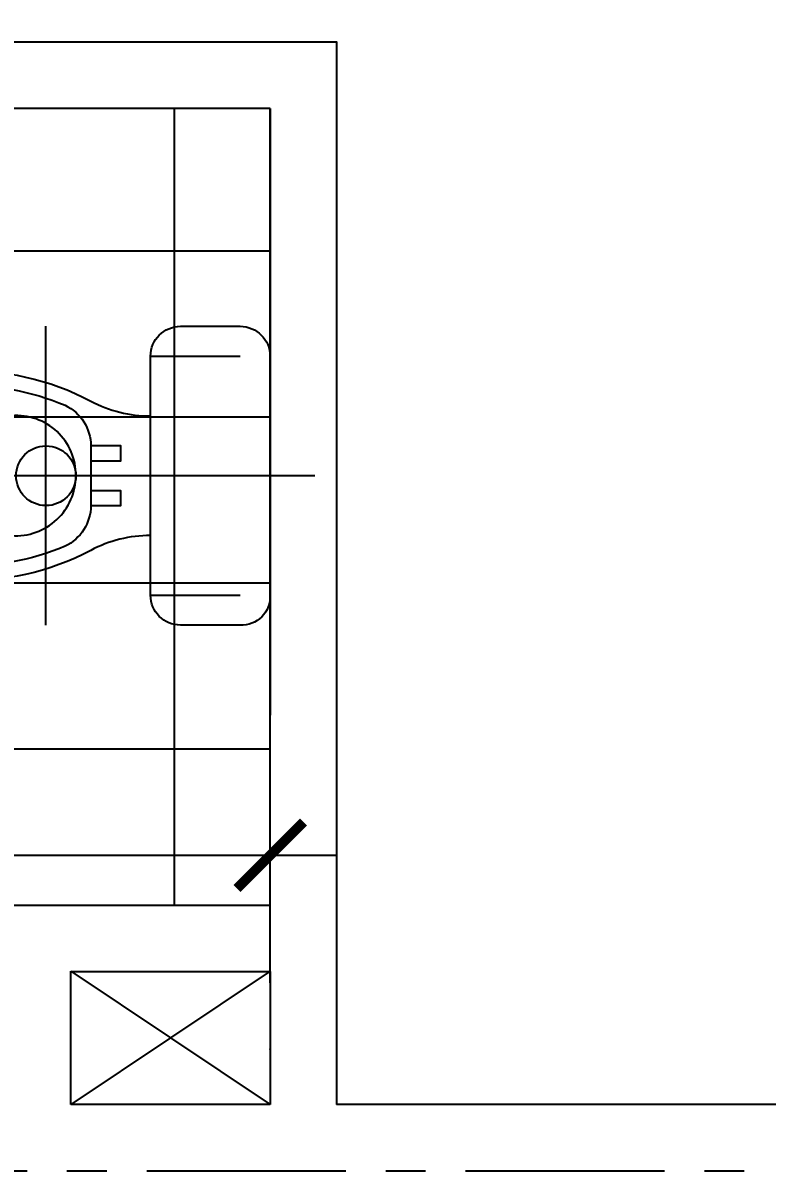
# Model space of a CAD drawing. Header units: inches. Extents: x -844707 to -690155, y -211546 to -175871.
# Drawn here: x -751753 to -750633, y -187413 to -185684 of the extents above; entities that cross this region are included whole.
import ezdxf

# ---------------------------------------------------------------- set-up
doc = ezdxf.new("R2010")
doc.units = ezdxf.units.IN
doc.header["$LTSCALE"] = 48
doc.header["$MEASUREMENT"] = 0
doc.linetypes.add('CENTER', pattern=[2, 1.25, -0.25, 0.25, -0.25])
for name, color, linetype in [('DWGSHARE.com-1HATCHCO-DWGSHARE.com', 8, 'Continuous'), ('DWGSHARE.com-DIM-DWGSHARE.com', 251, 'Continuous'), ('DWGSHARE.com-HATCH-DWGSHARE.com', 8, 'Continuous'), ('DWGSHARE.com-TBI-DWGSHARE.com', 7, 'Continuous'), ('DWGSHARE.com-truc-DWGSHARE.com', 250, 'CENTER'), ('DWGSHARE.com-TUONG-DWGSHARE.com', 7, 'Continuous')]:
    doc.layers.add(name, color=color, linetype=linetype)
doc.layers.add('DWGSHARE.com-DefPoints-DWGSHARE.com', color=7, linetype='Continuous', plot=False)
doc.styles.add('VNI-AVO', font='')
doc.styles.get('VNI-AVO').set_extended_font_data('VNI-Avo')
doc.dimstyles.new('tl1-100', dxfattribs={"dimtxt": 200, "dimasz": 100, "dimexe": 100, "dimexo": 100, "dimgap": 50, "dimtad": 1, "dimdec": 0, "dimzin": 0, "dimdsep": 46, "dimtxsty": 'VNI-AVO', "dimblk": 'ARCHTICK', "dimcen": 1, "dimdle": 100, "dimclrd": 256, "dimclre": 256, "dimclrt": 2, "dimadec": 0, "dimazin": 0, "dimtfac": 1, "dimtdec": 0, "dimtix": 1, "dimtofl": 0, "dimtmove": 2, "dimatfit": 3, "dimldrblk": 'ARCHTICK', "dimfxl": 1, "dimtolj": 2, "dimtzin": 0, "dimarcsym": 0})

# ---------------------------------------------------------------- blocks, each defined once
blk = doc.blocks.new('A$C60FA756C')
at = {"layer": 'DWGSHARE.com-1HATCHCO-DWGSHARE.com', "ltscale": 50}
for p, q in [((5715.000011090777, 20002.49931595157), (5715.000011090777, -0.0006840484245913103)), ((1143.000011090777, 13715.99931595157), (1143.000011090777, 17144.99931595158)), ((10287.00001109078, 13715.99931595157), (10287.00001109078, 17144.99931595158)), ((11430.00001109078, 9715.499315951574), (1.109077711589634e-05, 9715.499315951574))]:
    blk.add_line(p, q, dxfattribs=at)
for points in [[(1143.000011104453, 18287.9993159671), (10287.00001110445, 18287.9993159671, -0.4470270600205486), (11430.00001110445, 17144.9993159671), (11430.00001110445, 14858.9993159671, -0.4142135623730953), (10287.00001110445, 13715.9993159671), (1143.000011104453, 13715.9993159671, -0.4142135623730952), (1.110445300582796e-05, 14858.9993159671), (1.110445300582796e-05, 17144.9993159671, -0.4142135623730958)], [(5715.000011103344, 2863.997152574186, -0.3269101614394062), (2284.003288770677, 6341.410060187065, -0.1128842830846489), (3020.56571188755, 10445.26768004821, -0.2905670897575529), (4572.000011104084, 11429.9993159671), (6858.000011104453, 11429.9993159671, -0.2905670897575529), (8409.434310328008, 10445.26768003528, -0.1128842830847401), (9145.99673343786, 6341.410060187065, -0.3269101614397901)]]:
    blk.add_lwpolyline(points, format="xyb", close=True, dxfattribs=at)
for points in [[(8001.000011104453, 13715.9993159671, 0.1231056256176605), (8572.500011104452, 11429.9993159671, -0.1351714164263606), (9715.500011104452, 6286.499315967099, -0.3340491846736741), (5715.000011104453, 2285.999315967099, -0.3340491846736741), (1714.500011104453, 6286.499315967099, -0.1351714164263607), (2857.500011104453, 11429.9993159671, 0.1231056256176606), (3429.000011104453, 13715.9993159671)], [(5715.000011104453, 5714.999315967099), (5715.000011104453, 5714.999315967099, 0.127839783921757), (7368.021527735749, 6600.142179991522, 0.2059804434654168), (8006.872650981016, 8403.98624597907, 0.433237376446136), (5715.000011104453, 10858.4993159671, 0.441590317444477), (3423.12737122752, 8403.986245979439, 0.2059804434644749), (4061.978494478701, 6600.142179981173, 0.1278397839179961), (5715.000011104453, 5714.999315967099)]]:
    blk.add_lwpolyline(points, format="xyb", dxfattribs=at)
for points in [[(5143.500011104453, 11429.9993159671), (5143.500011104453, 12572.9993159671), (4572.000011104453, 12572.9993159671), (4572.000011104453, 11429.9993159671)], [(6858.000011104453, 11429.9993159671), (6858.000011104453, 12572.9993159671), (6286.500011104453, 12572.9993159671), (6286.500011104453, 11429.9993159671)]]:
    blk.add_lwpolyline(points, dxfattribs=at)
blk.add_circle((5715.000011090777, 9715.499315951574), 1143, dxfattribs=at)
blk = doc.blocks.new('XIBET1')
at = {"layer": 'DWGSHARE.com-1HATCHCO-DWGSHARE.com', "ltscale": 50}
blk.add_blockref('A$C60FA756C', (-5715.000011104453, -18287.9993159671), dxfattribs=at)
blk = doc.blocks.new('_ArchTick')
at = {"color": 0, "linetype": 'ByBlock', "const_width": 0.15}
blk.add_lwpolyline([(-0.5, -0.5), (0.5, 0.5)], dxfattribs=at)
blk = doc.blocks.new('*D633')
at = {"layer": 'DWGSHARE.com-DefPoints-DWGSHARE.com', "color": 0, "transparency": 16777216}
for p in [(-751280.9897201306, -185497.8482716992), (-752581.1618932809, -185713.0686435668), (-751280.9897201306, -185713.0686435668)]:
    blk.add_point(p, dxfattribs=at)
at = {"layer": 'DWGSHARE.com-DIM-DWGSHARE.com', "lineweight": -2, "transparency": 16777216}
for p, q in [((-752581.1618932809, -185613.0686435668), (-752581.1618932809, -185397.8482716992)), ((-751280.9897201306, -185613.0686435668), (-751280.9897201306, -185397.8482716992)), ((-752681.1618932809, -185497.8482716992), (-751180.9897201306, -185497.8482716992))]:
    blk.add_line(p, q, dxfattribs=at)
at = {"layer": 'DWGSHARE.com-DIM-DWGSHARE.com', "lineweight": -2, "transparency": 16777216, "xscale": 100, "yscale": 100, "zscale": 100, "rotation": 180}
blk.add_blockref('_ArchTick', (-752581.1618932809, -185497.8482716992), dxfattribs=at)
at = {"layer": 'DWGSHARE.com-DIM-DWGSHARE.com', "lineweight": -2, "transparency": 16777216, "xscale": 100, "yscale": 100, "zscale": 100}
blk.add_blockref('_ArchTick', (-751280.9897201306, -185497.8482716992), dxfattribs=at)
at = {"layer": 'DWGSHARE.com-DIM-DWGSHARE.com', "color": 2, "transparency": 16777216, "insert": (-751931.0758067057, -185344.3347581856), "char_height": 200, "attachment_point": 5, "style": 'VNI-AVO'}
blk.add_mtext('\\A2;1300', dxfattribs=at)
blk = doc.blocks.new('*D634')
at = {"layer": 'DWGSHARE.com-DefPoints-DWGSHARE.com', "color": 0, "transparency": 16777216}
for p in [(-748430.6233861882, -185497.8482716992), (-751280.9897201306, -185713.0686435668), (-748430.6233861882, -185798.6324666336)]:
    blk.add_point(p, dxfattribs=at)
at = {"layer": 'DWGSHARE.com-DIM-DWGSHARE.com', "lineweight": -2, "transparency": 16777216}
for p, q in [((-751280.9897201306, -185613.0686435668), (-751280.9897201306, -185397.8482716992)), ((-748430.6233861882, -185698.6324666336), (-748430.6233861882, -185397.8482716992)), ((-751380.9897201306, -185497.8482716992), (-748330.6233861882, -185497.8482716992))]:
    blk.add_line(p, q, dxfattribs=at)
at = {"layer": 'DWGSHARE.com-DIM-DWGSHARE.com', "lineweight": -2, "transparency": 16777216, "xscale": 100, "yscale": 100, "zscale": 100, "rotation": 180}
blk.add_blockref('_ArchTick', (-751280.9897201306, -185497.8482716992), dxfattribs=at)
at = {"layer": 'DWGSHARE.com-DIM-DWGSHARE.com', "lineweight": -2, "transparency": 16777216, "xscale": 100, "yscale": 100, "zscale": 100}
blk.add_blockref('_ArchTick', (-748430.6233861882, -185497.8482716992), dxfattribs=at)
at = {"layer": 'DWGSHARE.com-DIM-DWGSHARE.com', "color": 2, "transparency": 16777216, "insert": (-749855.8065531594, -185344.3347581856), "char_height": 200, "attachment_point": 5, "style": 'VNI-AVO'}
blk.add_mtext('\\A2;2850', dxfattribs=at)
blk = doc.blocks.new('*D641')
at = {"layer": 'DWGSHARE.com-DefPoints-DWGSHARE.com', "color": 0, "transparency": 16777216}
for p in [(-751380.9897201306, -186937.4988338948), (-753381.2541335477, -187229.7561435668), (-751380.9897201306, -187229.7561435668)]:
    blk.add_point(p, dxfattribs=at)
at = {"layer": 'DWGSHARE.com-DIM-DWGSHARE.com', "lineweight": -2, "transparency": 16777216}
for p, q in [((-753381.2541335477, -187129.7561435668), (-753381.2541335477, -186837.4988338948)), ((-751380.9897201306, -187129.7561435668), (-751380.9897201306, -186837.4988338948)), ((-753481.2541335477, -186937.4988338948), (-751280.9897201306, -186937.4988338948))]:
    blk.add_line(p, q, dxfattribs=at)
at = {"layer": 'DWGSHARE.com-DIM-DWGSHARE.com', "lineweight": -2, "transparency": 16777216, "xscale": 100, "yscale": 100, "zscale": 100, "rotation": 180}
blk.add_blockref('_ArchTick', (-753381.2541335477, -186937.4988338948), dxfattribs=at)
at = {"layer": 'DWGSHARE.com-DIM-DWGSHARE.com', "lineweight": -2, "transparency": 16777216, "xscale": 100, "yscale": 100, "zscale": 100}
blk.add_blockref('_ArchTick', (-751380.9897201306, -186937.4988338948), dxfattribs=at)
at = {"layer": 'DWGSHARE.com-DIM-DWGSHARE.com', "color": 2, "transparency": 16777216, "insert": (-752381.1219268391, -186783.9853203813), "char_height": 200, "attachment_point": 5, "style": 'VNI-AVO'}
blk.add_mtext('\\A2;2000', dxfattribs=at)

msp = doc.modelspace()

# ---------------------------------------------------------------- hatches: boundary and pattern name
at = {"layer": 'DWGSHARE.com-HATCH-DWGSHARE.com'}
h = msp.add_hatch(dxfattribs=at)
h.set_pattern_fill('ANSI37', color=256, scale=2000, angle=45, style=0)
h.set_pattern_definition([(90, (-525.3223149174592, 3222.636664771126), (-250, 4.263256414560601e-14), []), (180, (-525.3223149174592, 3222.636664771126), (-4.263256414560601e-14, -250), [])])
edge = h.paths.add_edge_path()
edge.add_line((-751380.9897201306, -185813.0686435668), (-752581.1618932809, -185813.0686435668))
edge.add_line((-752581.1618932809, -185813.0686435668), (-752581.1618932809, -185800.5512591285))
edge.add_line((-752581.1618932809, -185800.5512591285), (-752607.4066779494, -185800.5512591285))
edge.add_arc((-753254.7780331059, -185800.5512591285), 647.3713551565554, 273.098579339814, 359.9999999999974, ccw=False)
edge.add_line((-753219.7849868813, -186446.9761644293), (-753254.7780331059, -186446.9761644293))
edge.add_line((-753254.7780331059, -186446.9761644293), (-753254.7780331058, -186429.4796413169))
edge.add_line((-753254.7780331058, -186429.4796413169), (-753263.5262946622, -186429.479641317))
edge.add_line((-753263.5262946622, -186429.479641317), (-753263.5262946622, -186433.853772095))
edge.add_line((-753263.5262946622, -186433.853772095), (-753289.7710793307, -186438.2279028731))
edge.add_line((-753289.7710793307, -186438.2279028731), (-753294.1452101087, -186438.2279028731))
edge.add_line((-753294.1452101087, -186438.2279028731), (-753294.1452101087, -186403.2348566484))
edge.add_line((-753294.1452101087, -186403.2348566484), (-753289.7710793307, -186403.2348566484))
edge.add_line((-753289.7710793307, -186403.2348566484), (-753263.526294662, -186407.6089874265))
edge.add_line((-753263.526294662, -186407.6089874265), (-753263.5262946619, -186411.9831182046))
edge.add_line((-753263.5262946619, -186411.9831182046), (-753254.7780331059, -186411.9831182046))
edge.add_line((-753254.7780331059, -186411.9831182046), (-753254.7780331059, -186394.4865950923))
edge.add_line((-753254.7780331059, -186394.4865950923), (-753254.7780331059, -185853.0408284655))
edge.add_line((-753254.7780331059, -185853.0408284655), (-753254.7780331059, -185800.5512591285))
edge.add_line((-753254.7780331059, -185800.5512591285), (-753281.2541335478, -185800.5512591285))
edge.add_line((-753281.2541335478, -185800.5512591285), (-753281.2541335477, -185813.0686435668))
edge.add_line((-753281.2541335477, -185813.0686435668), (-753381.2541335477, -185813.0686435668))
edge.add_line((-753381.2541335477, -185813.0686435668), (-753381.2541335478, -186572.9242424973))
edge.add_line((-753381.2541335478, -186572.9242424973), (-753357.9872940315, -186572.9242424973))
edge.add_line((-753357.9872940315, -186572.9242424973), (-753357.9872940315, -186746.6628313571))
edge.add_arc((-753203.987294036, -186912.6628313522), 226.4332131049156, 93.54476645558009, 132.8524145717173, ccw=False)
edge.add_arc((-753197.5525114274, -186925.3584835257), 239.5687682141677, -0.31195215986178937, 94.89317224512928, ccw=False)
edge.add_arc((-753197.5525114274, -186927.9671791779), 239.5687682141677, -94.89317224515707, 0.31195215986178937, ccw=False)
edge.add_arc((-753203.9872940358, -186940.6628313514), 226.4332131049152, 227.1475854282777, 266.455233544361, ccw=False)
edge.add_line((-753357.9872940314, -187106.6628313465), (-753357.9872940315, -187249.4002330516))
edge.add_line((-753357.9872940315, -187249.4002330516), (-753381.2541335477, -187249.4002330517))
edge.add_line((-753381.2541335477, -187249.4002330517), (-753381.2541335477, -187313.0686435668))
edge.add_line((-753381.2541335477, -187313.0686435668), (-752561.733028489, -187313.0686435668))
edge.add_line((-752561.733028489, -187313.0686435668), (-752561.7330284893, -187309.7132960144))
edge.add_line((-752561.7330284893, -187309.7132960144), (-752550.5371286821, -187301.8841469822))
edge.add_line((-752550.5371286821, -187301.8841469822), (-752550.537128682, -187290.3633007171))
edge.add_ellipse((-752545.8108097783, -187286.5746923155), major_axis=(-4.039760360238543e-08, 6.132111578954691), ratio=0.9999999962967494, start_angle=49.28447117621852, end_angle=130.7155280688662, ccw=False)
edge.add_line((-752550.4586901831, -187282.5746923157), (-752555.1908078506, -187282.5746923156))
edge.add_line((-752555.1908078506, -187282.5746923156), (-752555.1908078507, -187279.9751172896))
edge.add_spline(control_points=[(-752555.1908078507, -187279.9751172857), (-752554.6621024229, -187266.5753625466), (-752554.0881104319, -187252.0278442167), (-752553.5847429432, -187235.2598354422), (-752550.3111969619, -187229.5829123277), (-752543.8539645155, -187225.4941619703), (-752526.2940337675, -187224.0663933203), (-752509.7312615793, -187222.2326408756), (-752491.8548711637, -187222.3732704743), (-752487.2435454899, -187217.567612528), (-752486.480871987, -187214.4373978694), (-752486.0264046127, -187212.5721430377)], knot_values=[0, 0, 0, 0, 2564.883919042859, 2784.580505607601, 3167.096669853544, 3757.053595977293, 4158.914697801069, 6489.176167133806, 7087.680095253955, 7332.065807162204, 7692.426365838738, 7692.426365838738, 7692.426365838738, 7692.426365838738], degree=3, periodic=0)
edge.add_line((-752486.0264046128, -187212.5721430374), (-752477.2874650533, -187136.0284632717))
edge.add_ellipse((-752461.7371290128, -187143.2956019114), major_axis=(0.01858239943443254, 17.1646121851403), ratio=0.9999999963005736, start_angle=-64.88987641609742, end_angle=65.01393312410221, ccw=False)
edge.add_line((-752446.1867929724, -187136.0284632713), (-752437.4478534126, -187212.5721430384))
edge.add_spline(control_points=[(-752437.4478534128, -187212.5721430377), (-752436.9933860387, -187214.4373978694), (-752436.2307125357, -187217.567612528), (-752431.6193868618, -187222.3732704743), (-752413.7429964463, -187222.2326408756), (-752397.1802242581, -187224.0663933203), (-752379.6202935101, -187225.4941619703), (-752373.1630610637, -187229.5829123277), (-752369.8895150824, -187235.2598354422), (-752369.3861475936, -187252.0278442167), (-752368.8121556026, -187266.5753625466), (-752368.283450175, -187279.9751172857)], knot_values=[0, 0, 0, 0, 360.3605586765343, 604.7462705847829, 1203.250198704929, 3533.51166803767, 3935.372769861445, 4525.329695985194, 4907.845860231137, 5127.542446795878, 7692.426365838738, 7692.426365838738, 7692.426365838738, 7692.426365838738], degree=3, periodic=0)
edge.add_ellipse((-752366.4247597855, -187284.1746923156), major_axis=(-1.13137084777203, 1.13137084777203), ratio=0.9999999999379369, start_angle=256.9753579844337, end_angle=314.8783840200901, ccw=False)
edge.add_ellipse((-752370.2692409327, -187286.5746923155), major_axis=(4.33605767245176, 4.33605767245176), ratio=1, start_angle=283.02464201681016, end_angle=346.9753579831899, ccw=False)
edge.add_ellipse((-752366.4247597855, -187288.9746923154), major_axis=(1.131370847755333, 1.131370847755333), ratio=0.999999999972592, start_angle=225.0000000007852, end_angle=283.02464201423413, ccw=False)
edge.add_ellipse((-752361.77348012, -187286.5746923155), major_axis=(-4.039760360238543e-08, 6.132111578954691), ratio=0.9999999962967494, start_angle=49.28447117621854, end_angle=130.7155280688662)
edge.add_line((-752366.4213605248, -187290.5746923154), (-752372.9371293437, -187290.5746923154))
edge.add_line((-752372.9371293437, -187290.5746923154), (-752372.9371293435, -187301.8841469822))
edge.add_line((-752372.9371293435, -187301.8841469822), (-752361.7412295364, -187309.7132960143))
edge.add_line((-752361.7412295364, -187309.7132960143), (-752361.7412295365, -187313.0686435668))
edge.add_line((-752361.7412295365, -187313.0686435668), (-751781.3439092811, -187313.0686435668))
edge.add_line((-751781.3439092811, -187313.0686435668), (-751781.3439092811, -187013.0686435668))
edge.add_line((-751781.3439092811, -187013.0686435668), (-751380.9897201307, -187013.0686435669))
edge.add_line((-751380.9897201307, -187013.0686435669), (-751380.9897201306, -185813.0686435668))
edge = h.paths.add_edge_path(flags=17)
edge.add_ellipse((-752557.04949824, -187284.1746923156), major_axis=(-1.131370847773287, 1.131370847773287), ratio=0.9999999999306111, start_angle=-44.87838402473712, end_angle=13.02464201854361)
edge.add_ellipse((-752553.2050170929, -187286.5746923155), major_axis=(4.336057672412897, 4.336057672412897), ratio=1, start_angle=103.0246420172715, end_angle=166.9753579827285)
edge.add_ellipse((-752557.04949824, -187288.9746923154), major_axis=(1.13137084780799, 1.13137084780799), ratio=0.9999999998385896, start_angle=166.9753579820668, end_angle=224.878384029159)
edge.add_ellipse((-752561.7007779056, -187286.5746923155), major_axis=(4.051575310638829e-08, 6.132111579004882), ratio=0.9999999963075489, start_angle=229.2844719326413, end_angle=310.7155288244818, ccw=False)

# ---------------------------------------------------------------- linework, layer by layer
for p, q in [((-751380.9897201306, -187112.0686435669), (-751681.3439092812, -187313.0686435668)), ((-751681.3439092812, -187112.0686435669), (-751380.9897201306, -187313.0686435668))]:
    msp.add_line(p, q, dxfattribs=at)
at = {"layer": 'DWGSHARE.com-truc-DWGSHARE.com', "ltscale": 5}
msp.add_line((-733027.0994562515, -187413.0686435668), (-759551.9817908711, -187413.0686435668), dxfattribs=at)
at = {"layer": 'DWGSHARE.com-TUONG-DWGSHARE.com'}
for p, q in [((-751280.9897201306, -185713.0686435668), (-752581.1618932809, -185713.0686435668)), ((-751280.9897201306, -185713.0686435668), (-751280.9897201306, -187313.0686435667)), ((-751380.9897201306, -185813.0686435668), (-752581.1618932809, -185813.0686435668)), ((-751380.9897201306, -185813.0686435668), (-751380.9897201306, -186726.3298538194)), ((-751380.9897201306, -187013.0686435669), (-751380.9897201306, -185813.0686435668)), ((-751380.9897201306, -187013.0686435669), (-751781.3439092811, -187013.0686435669)), ((-751681.3439092811, -187313.0686435668), (-751681.3439092812, -187112.0686435669)), ((-751681.3439092812, -187112.6879655986), (-751380.9897201306, -187112.6879655986)), ((-751380.9897201306, -187112.6879655986), (-751380.9897201306, -187313.0686435668)), ((-751380.9897201306, -187313.0686435668), (-751681.3439092811, -187313.0686435668)), ((-749684.7611398161, -187313.0686435668), (-751280.9897201306, -187313.0686435667))]:
    msp.add_line(p, q, dxfattribs=at)

# ---------------------------------------------------------------- block references
at = {"layer": 'DWGSHARE.com-TBI-DWGSHARE.com', "xscale": 0.03937007870990783, "yscale": 0.03937007870990783, "zscale": 0.03937007870990783, "rotation": 270}
msp.add_blockref('XIBET1', (-751381.2541335477, -186365.9133442875), dxfattribs=at)

# ---------------------------------------------------------------- dimensions: what is measured, and where the dimension line sits
at = {"layer": 'DWGSHARE.com-DIM-DWGSHARE.com'}
for base, p1, p2, picture, middle in [((-751280.9897201306, -185497.8482716992), (-752581.1618932809, -185713.0686435668), (-751280.9897201306, -185713.0686435668), '*D633', (-751931.0758067057, -185344.3347581856)), ((-748430.6233861882, -185497.8482716992), (-751280.9897201306, -185713.0686435668), (-748430.6233861882, -185798.6324666336), '*D634', (-749855.8065531594, -185344.3347581856)), ((-751380.9897201306, -186937.4988338948), (-753381.2541335477, -187229.7561435668), (-751380.9897201306, -187229.7561435668), '*D641', (-752381.1219268391, -186783.9853203813))]:
    dim = msp.add_linear_dim(base=base, p1=p1, p2=p2, dimstyle='tl1-100', dxfattribs=at)
    dim.commit()
    dim.dimension.update_dxf_attribs({"geometry": picture, "text_midpoint": middle})

doc.saveas('drawing.dxf')
